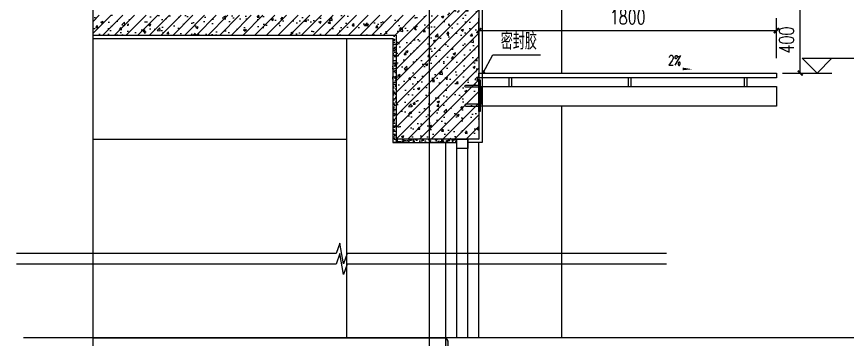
# Model space of a CAD drawing. Extents: x 1738711 to 2346805, y 1189731 to 2516152.
# Drawn here: x 1924079 to 1929105, y 1221884 to 1223836 of the extents above; entities that cross this region are included whole.
import ezdxf

# ---------------------------------------------------------------- set-up
doc = ezdxf.new("R2010")
doc.units = 0
doc.header["$LTSCALE"] = 1000
doc.header["$MEASUREMENT"] = 0
for name, color, linetype in [('CONTINUOUS', 7, 'Continuous'), ('DIM_ELEV', 3, 'Continuous'), ('DIM_LEAD', 3, 'Continuous'), ('DIM_SYMB', 3, 'Continuous'), ('DOTE', 1, 'Continuous'), ('PUB_DIM', 3, 'Continuous'), ('PUB_HATCH', 8, 'Continuous'), ('PUB_TEXT', 7, 'Continuous'), ('WALL', 40, 'Continuous'), ('WINDOW', 144, 'Continuous'), ('切线', 35, 'Continuous'), ('看线', 8, 'Continuous')]:
    doc.layers.add(name, color=color, linetype=linetype)
doc.layers.add('填充', color=252, linetype='Continuous', lineweight=5)
doc.layers.add('完成面', color=105, linetype='Continuous', lineweight=18)
doc.styles.add('_TCH_DIM', font='SIMPLEX', dxfattribs={"bigfont": 'GBCBIG'})
doc.styles.add('_TCH_DIM_T3', font='SIMPLEX', dxfattribs={"width": 0.705882, "bigfont": 'GBCBIG'})
doc.dimstyles.new('_TCH_ARCH&&30', dxfattribs={"dimtxt": 89.25, "dimasz": 30, "dimexe": 75, "dimexo": 90, "dimgap": 37.875, "dimtad": 1, "dimdec": 0, "dimzin": 0, "dimdsep": 46, "dimtxsty": '_TCH_DIM_T3', "dimblk": 'ARCHTICK', "dimcen": 0.09, "dimclrt": 7, "dimazin": 2, "dimtfac": 1, "dimtdec": 0, "dimtix": 1, "dimtmove": 2, "dimatfit": 3, "dimfxl": 20, "dimtolj": 1, "dimtzin": 0, "dimarcsym": 0})

# ---------------------------------------------------------------- blocks, each defined once
blk = doc.blocks.new('gdfdgdfgdfbvfcxv')
at = {"layer": '填充'}
blk.add_line((264925.2, -67479.5), (264925.2, -67589.5), dxfattribs=at)
for points in [[(264919.2, -67480.5), (264829.5, -67480.5, -1), (264829.5, -67468.5), (264919.2, -67468.5)], [(264919.2, -67588.5), (264829.5, -67588.5, 1), (264829.5, -67600.5), (264919.2, -67600.5)]]:
    blk.add_lwpolyline(points, format="xyb", dxfattribs=at)
blk.add_lwpolyline([(264911.2, -67634.5), (264911.2, -67434.5), (264919.2, -67434.5), (264919.2, -67634.5)], close=True, dxfattribs=at)
blk.add_lwpolyline([(264911.2, -67634.5), (264911.2, -67434.5), (264919.2, -67434.5), (264919.2, -67634.5)], close=True, dxfattribs=at)
for centre, radius, start, end in [((264919.2, -67483.3), 4.5, 318.2388, 90), ((264914.5, -67487.7), 9.2, 330.3198, 59.7492), ((264919.2, -67495.3), 4.5, 318.2388, 90), ((264919.2, -67501.3), 4.5, 318.2388, 90), ((264919.2, -67507.2), 4.5, 318.2388, 90), ((264919.2, -67513.2), 4.5, 318.2388, 90), ((264919.2, -67519.2), 4.5, 318.2388, 90), ((264919.2, -67525.2), 4.5, 318.2388, 90), ((264919.2, -67531.2), 4.5, 318.2388, 90), ((264919.2, -67537.2), 4.5, 318.2388, 90), ((264919.2, -67543.2), 4.5, 318.2388, 90), ((264919.2, -67549.2), 4.5, 318.2388, 90), ((264919.2, -67555.2), 4.5, 318.2388, 90), ((264919.2, -67561.1), 4.5, 318.2388, 90), ((264919.2, -67567.1), 4.5, 318.2388, 90), ((264919.2, -67573.1), 4.5, 318.2388, 90), ((264919.2, -67579.1), 4.5, 318.2388, 90), ((264919.2, -67585.1), 4.5, 270, 90)]:
    blk.add_arc(centre, radius, start, end, dxfattribs=at)
blk = doc.blocks.new('_ArchTick')
at = {"color": 0, "linetype": 'ByBlock', "const_width": 0.4}
blk.add_lwpolyline([(-0.5, -0.5), (0.5, 0.5)], dxfattribs=at)
blk = doc.blocks.new('*D423')
at = {"layer": 'Defpoints', "color": 0, "transparency": 16777216}
for p in [(1928675.9, 1223894.4), (1928819.8, 1223894.4), (1928675.9, 1223494.4)]:
    blk.add_point(p, dxfattribs=at)
at = {"layer": 'PUB_DIM', "color": 0, "lineweight": -2, "transparency": 16777216}
for p, q in [((1928765.9, 1223894.4), (1928894.8, 1223894.4)), ((1928819.8, 1223494.4), (1928819.8, 1223894.4)), ((1928765.9, 1223494.4), (1928894.8, 1223494.4))]:
    blk.add_line(p, q, dxfattribs=at)
at = {"layer": 'PUB_DIM', "color": 0, "lineweight": -2, "transparency": 16777216, "xscale": 30, "yscale": 30, "zscale": 30}
for p, rotation in [((1928819.8, 1223894.4), 90), ((1928819.8, 1223494.4), 270)]:
    blk.add_blockref('_ArchTick', p, dxfattribs=dict(at, rotation=rotation))
at = {"layer": 'PUB_DIM', "color": 7, "transparency": 16777216, "insert": (1928737.3, 1223694.4), "char_height": 89.25, "attachment_point": 5, "rotation": 90, "style": '_TCH_DIM_T3'}
blk.add_mtext('\\A1;400', dxfattribs=at)
blk = doc.blocks.new('*D424')
at = {"layer": 'Defpoints', "color": 0, "transparency": 16777216}
for p in [(1928675.9, 1223751.6), (1926875.9, 1223494.4), (1928675.9, 1223494.4)]:
    blk.add_point(p, dxfattribs=at)
at = {"layer": 'PUB_DIM', "color": 0, "lineweight": -2, "transparency": 16777216}
for p, q in [((1926875.9, 1223584.4), (1926875.9, 1223826.6)), ((1928675.9, 1223584.4), (1928675.9, 1223826.6)), ((1926875.9, 1223751.6), (1928675.9, 1223751.6))]:
    blk.add_line(p, q, dxfattribs=at)
at = {"layer": 'PUB_DIM', "color": 0, "lineweight": -2, "transparency": 16777216, "xscale": 30, "yscale": 30, "zscale": 30, "rotation": 180}
blk.add_blockref('_ArchTick', (1926875.9, 1223751.6), dxfattribs=at)
at = {"layer": 'PUB_DIM', "color": 0, "lineweight": -2, "transparency": 16777216, "xscale": 30, "yscale": 30, "zscale": 30}
blk.add_blockref('_ArchTick', (1928675.9, 1223751.6), dxfattribs=at)
at = {"layer": 'PUB_DIM', "color": 7, "transparency": 16777216, "insert": (1927775.9, 1223834.1), "char_height": 89.25, "attachment_point": 5, "style": '_TCH_DIM_T3'}
blk.add_mtext('\\A1;1800', dxfattribs=at)

msp = doc.modelspace()

# ---------------------------------------------------------------- hatches: boundary and pattern name
at = {"layer": 'PUB_HATCH'}
h = msp.add_hatch(dxfattribs=at)
h.set_pattern_fill('钢筋混凝土', color=256, scale=20, style=0)
h.set_pattern_definition([(45, (1926798.163, 1223870.744), (-35.3553, 35.3553), []), (50, (1926798.16, 1223870.74), (143.452, -12.5504), [15, -165]), (355, (1926798.16, 1223870.74), (-27.75, 150.438), [12, -132]), (100.4514, (1926810.12, 1223869.7), (115.702, 137.888), [12.748, -140.2284]), (46.184, (1926798.16, 1223910.74), (213.448, -33.104), [22.5, -247.5]), (96.636, (1926815.95, 1223907.99), (186.933, 194.824), [19.122, -210.343]), (351.184, (1926798.16, 1223910.74), (186.932, 194.824), [18, -198]), (21, (1926818.16, 1223900.74), (119.3814, -80.524), [15, -165]), (326, (1926818.16, 1223900.74), (48.663, 145.03), [12, -132]), (71.4514, (1926828.11, 1223894.03), (168.0445, 64.506), [12.748, -140.2284]), (37.5, (1926798.163, 1223870.744), (2.432, 66.5788), [0, -130.4, 0, -134, 0, -132.5]), (7.5, (1926798.16, 1223870.744), (52.614, 78.8823), [0, -76.4, 0, -127.4, 0, -50.5]), (327.5, (1926753.563, 1223870.744), (106.7645, -4.511), [0, -50, 0, -156, 0, -207]), (317.5, (1926733.56, 1223870.74), (116.6372, 20.021), [0, -65, 0, -103.6, 0, -147])])
h.paths.add_polyline_path([(1926875.9, 1223894.4), (1926675.9, 1223894.4), (1926675.9, 1223844.4), (1926875.9, 1223844.4)])
h.paths.add_polyline_path([(1926875.9, 1223844.4), (1924541.5, 1223844.4), (1924541.5, 1223724.4), (1926375.9, 1223724.4), (1926375.9, 1223094.4), (1926875.9, 1223094.4)])
h = msp.add_hatch(dxfattribs=at)
h.set_pattern_fill('碎沙', color=256, scale=10, style=0)
h.set_pattern_definition([(37.5, (0, 0), (-0.80001565, 24.47066187), [0, -19.304, 0, -21.59, 0, -20.6375]), (7.5, (0, 0), (22.47616416, 35.84125503), [0, -10.414, 0, -17.399, 0, -6.6675]), (327.5, (-15.62, 0), (39.54961851, 0.07185923), [0, -6.35, 0, -22.86, 0, -29.845]), (317.5, (-15.62, 0), (38.1778226, 11.14646616), [0, -3.175, 0, -14.986, 0, -17.145])])
h.paths.add_polyline_path([(1926742.6, 1223094.4), (1926375.9, 1223094.4), (1926375.9, 1223724.4), (1926355.9, 1223724.4), (1926355.9, 1223074.4), (1926742.6, 1223074.4)])
at = {"layer": '填充'}
msp.add_hatch(color=256, dxfattribs=at).paths.add_polyline_path([(1926675.9, 1221894.4), (1926688.3, 1221874.4), (1926688.3, 1221774.4), (1926675.9, 1221774.4)])
at = {"layer": '看线'}
h = msp.add_hatch(dxfattribs=at)
h.set_pattern_fill('ANSI31', color=256, style=0)
h.set_pattern_definition([(225, (3533875.9491, -855856.613), (1.1225320151, -1.1225320151), [])])
edge = h.paths.add_edge_path()
edge.add_arc((1926925.9, 1223524.6), 32.6, 202.3073, 247.6927, ccw=False)
edge.add_line((1926895.7, 1223512.2), (1926895.9, 1223494.8))
edge.add_line((1926895.9, 1223494.8), (1926913.5, 1223494.4))

# ---------------------------------------------------------------- linework, layer by layer
at = {"layer": 'DIM_ELEV'}
for p, q in [((1928921.6, 1223494.4), (1928831.6, 1223584.4)), ((1928831.6, 1223584.4), (1929458, 1223584.4)), ((1928921.6, 1223494.4), (1929011.6, 1223584.4)), ((1928711.6, 1223494.4), (1929011.6, 1223494.4))]:
    msp.add_line(p, q, dxfattribs=at)
at = {"layer": 'DIM_LEAD'}
for p, q in [((1926901.6, 1223495.4), (1926959.4, 1223605.4)), ((1926959.4, 1223605.4), (1927247.7, 1223605.4))]:
    msp.add_line(p, q, dxfattribs=at)
at = {"layer": 'DIM_SYMB'}
for points in [[(1924541.5, 1221004.5), (1924541.5, 1230807.9), (1924478.5, 1230830.8), (1924604.5, 1230853), (1924541.5, 1230875.4), (1924541.5, 1240678.8)], [(1928011.6, 1222403.6), (1926079.3, 1222403.6), (1926056.3, 1222340.6), (1926034.1, 1222466.6), (1926011.8, 1222403.6), (1924079.4, 1222403.6)], [(1928011.6, 1222339.7), (1926079.3, 1222339.7), (1926056.3, 1222276.7), (1926034.1, 1222402.7), (1926011.8, 1222339.7), (1924079.4, 1222339.7)]]:
    msp.add_lwpolyline(points, dxfattribs=at)
msp.add_lwpolyline([(1927946.6, 1223524.3, 0, 0, 0), (1928168.3, 1223517.9, 0, 16, 0), (1928108.3, 1223519.7, 0, 0, 0)], format="xyseb", dxfattribs=at)
at = {"layer": 'DOTE'}
for p, q in [((1926575.9, 1240716.7), (1926575.9, 1221032.3)), ((1930115.1, 1221894.4), (1924120.6, 1221894.4))]:
    msp.add_line(p, q, dxfattribs=at)
at = {"layer": 'WALL'}
for p, q in [((1926875.9, 1223894.4), (1926875.9, 1223094.4)), ((1924541.5, 1223724.4), (1926375.9, 1223724.4)), ((1926375.9, 1223724.4), (1926375.9, 1223094.4)), ((1926875.9, 1223094.4), (1926375.9, 1223094.4))]:
    msp.add_line(p, q, dxfattribs=at)
at = {"layer": 'WINDOW', "linetype": 'Continuous'}
for p, q in [((1926675.9, 1221894.4), (1926675.9, 1223074.4)), ((1926742.6, 1221894.4), (1926742.6, 1223094.4)), ((1926809.3, 1221894.4), (1926809.3, 1223094.4)), ((1926875.9, 1221894.4), (1926875.9, 1223074.4))]:
    msp.add_line(p, q, dxfattribs=at)
at = {"layer": 'WINDOW'}
msp.add_lwpolyline([(1926875.9, 1223494.4), (1928675.9, 1223494.4), (1928675.9, 1223465.6), (1926875.9, 1223465.6)], close=True, dxfattribs=at)
at = {"layer": 'WINDOW', "linetype": 'Continuous'}
msp.add_lwpolyline([(1926809.3, 1223038.2), (1926742.6, 1223038.2), (1926742.6, 1223094.4), (1926809.3, 1223094.4)], close=True, dxfattribs=at)
at = {"layer": '切线'}
msp.add_line((1924541.5, 1221894.4), (1926675.9, 1221894.4), dxfattribs=at)
for points in [[(1926823.9, 1223914.4), (1926895.9, 1223914.4), (1926895.9, 1223074.4), (1926809.3, 1223074.4)], [(1924541.5, 1223704.4), (1926355.9, 1223704.4), (1926355.9, 1223074.4), (1926742.6, 1223074.4)]]:
    msp.add_lwpolyline(points, dxfattribs=at)
msp.add_arc((1926925.9, 1223524.6), 32.6, 202.3511, 247.6927, dxfattribs=at)
at = {"layer": '完成面'}
msp.add_lwpolyline([(1926675.9, 1221894.4), (1926688.3, 1221874.4), (1926688.3, 1221774.4), (1926675.9, 1221774.4)], close=True, dxfattribs=at)
at = {"layer": '看线'}
for p, q in [((1927375.9, 1225894.4), (1927375.9, 1223494.4)), ((1926075.9, 1223704.4), (1926075.9, 1221894.4)), ((1927375.9, 1223294.4), (1927375.9, 1221894.4)), ((1924541.5, 1223094.4), (1926075.9, 1223094.4))]:
    msp.add_line(p, q, dxfattribs=at)
for points in [[(1927057.4, 1223414), (1927074.8, 1223414), (1927074.8, 1223465.6), (1927057.4, 1223465.6)], [(1927779, 1223414), (1927796.4, 1223414), (1927796.4, 1223465.6), (1927779, 1223465.6)], [(1928481, 1223414), (1928498.4, 1223414), (1928498.4, 1223465.6), (1928481, 1223465.6)], [(1926875.9, 1223414), (1928675.9, 1223414), (1928675.9, 1223294.4), (1926875.9, 1223294.4)]]:
    msp.add_lwpolyline(points, close=True, dxfattribs=at)

# ---------------------------------------------------------------- block references
at = {"layer": 'CONTINUOUS', "xscale": 0.9600000000034924, "yscale": 0.9600000000034924, "zscale": 0.9600000000034924}
msp.add_blockref('gdfdgdfgdfbvfcxv', (1672561.2, 1288191.3), dxfattribs=at)

# ---------------------------------------------------------------- texts
at = {"layer": 'PUB_TEXT', "color": 7, "style": '_TCH_DIM'}
msp.add_text('密封胶', height=101.28, dxfattribs=at).set_placement((1927008.4, 1223636.9))
at = {"layer": 'PUB_TEXT', "color": 7, "style": '_TCH_DIM', "width": 0.705882}
msp.add_text('2%%%', height=59.5, rotation=358.3703, dxfattribs=at).set_placement((1928020.1, 1223543.2))

# ---------------------------------------------------------------- dimensions: what is measured, and where the dimension line sits
at = {"layer": 'PUB_DIM'}
for p1, p2, distance, picture, middle in [((1926875.9, 1223494.4), (1928675.9, 1223494.4), 257.2, '*D424', (1927775.9, 1223834.1)), ((1928675.9, 1223494.4), (1928675.9, 1223894.4), -143.9, '*D423', (1928737.3, 1223694.4))]:
    dim = msp.add_aligned_dim(p1=p1, p2=p2, distance=distance, dimstyle='_TCH_ARCH&&30', dxfattribs=at)
    dim.commit()
    dim.dimension.update_dxf_attribs({"geometry": picture, "text_midpoint": middle})

doc.saveas('drawing.dxf')
